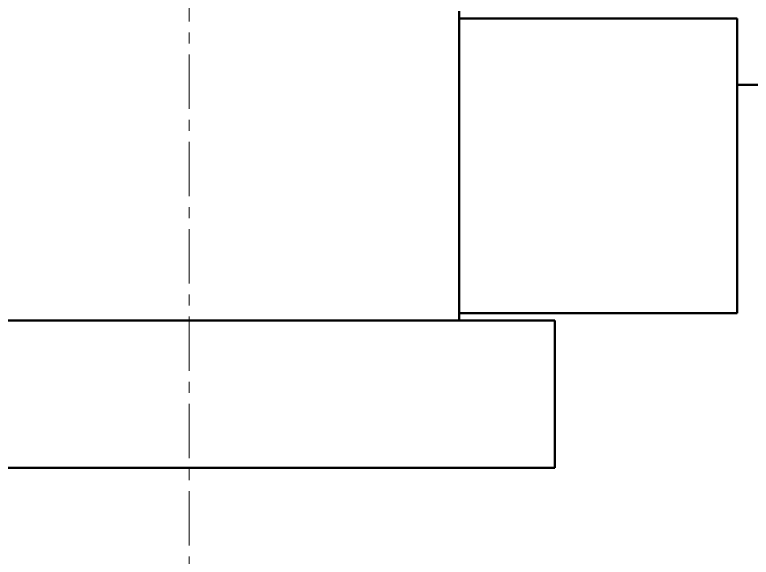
# Model space of a CAD drawing. Header units: millimetres. Extents: x 0 to 1682, y 0 to 1188.
# Drawn here: x 552.9 to 582.9, y 764.76 to 786.85 of the extents above; entities that cross this region are included whole.
import ezdxf

# ---------------------------------------------------------------- set-up
doc = ezdxf.new("R2010")
doc.units = ezdxf.units.MM
doc.header["$LTSCALE"] = 0.7
doc.linetypes.add('CENTER', pattern=[5.08, 3.175, -0.635, 0.635, -0.635])
doc.layers.add('07_ОСИ', color=2, linetype='CENTER', lineweight=18)
doc.layers.add('20_ВИДИМЫЕ', color=7, linetype='Continuous', lineweight=50)

msp = doc.modelspace()

# ---------------------------------------------------------------- linework, layer by layer
at = {"layer": '07_ОСИ'}
msp.add_line((560, 687), (560, 910), dxfattribs=at)
at = {"layer": '20_ВИДИМЫЕ'}
for points in [[(571, 774.4), (571, 787)], [(582.326, 786.7), (571, 786.7)], [(582.326, 774.7), (582.326, 786.7)], [(585, 784), (582.326, 784)], [(582.326, 774.7), (571, 774.7)], [(552.237, 774.4), (553.306, 774.4), (554.471, 774.4), (555.663, 774.4), (556.864, 774.4), (558.118, 774.4), (559.373, 774.4), (560.627, 774.4), (561.882, 774.4), (563.136, 774.4), (564.337, 774.4), (565.529, 774.4), (566.694, 774.4), (567.763, 774.4), (568.832, 774.4), (569.8, 774.4), (570.693, 774.4), (571.586, 774.4), (572.273, 774.4), (572.945, 774.4), (573.544, 774.4), (573.961, 774.4), (574.378, 774.4), (574.617, 774.4), (574.759, 774.4), (574.9, 774.4)], [(574.9, 768.4), (574.9, 774.4)], [(552.237, 768.4), (553.306, 768.4), (554.471, 768.4), (555.663, 768.4), (556.864, 768.4), (558.118, 768.4), (559.373, 768.4), (560.627, 768.4), (561.882, 768.4), (563.136, 768.4), (564.337, 768.4), (565.529, 768.4), (566.694, 768.4), (567.763, 768.4), (568.832, 768.4), (569.8, 768.4), (570.693, 768.4), (571.586, 768.4), (572.273, 768.4), (572.945, 768.4), (573.544, 768.4), (573.961, 768.4), (574.378, 768.4), (574.617, 768.4), (574.759, 768.4), (574.9, 768.4)]]:
    msp.add_lwpolyline(points, dxfattribs=at)

doc.saveas('drawing.dxf')
